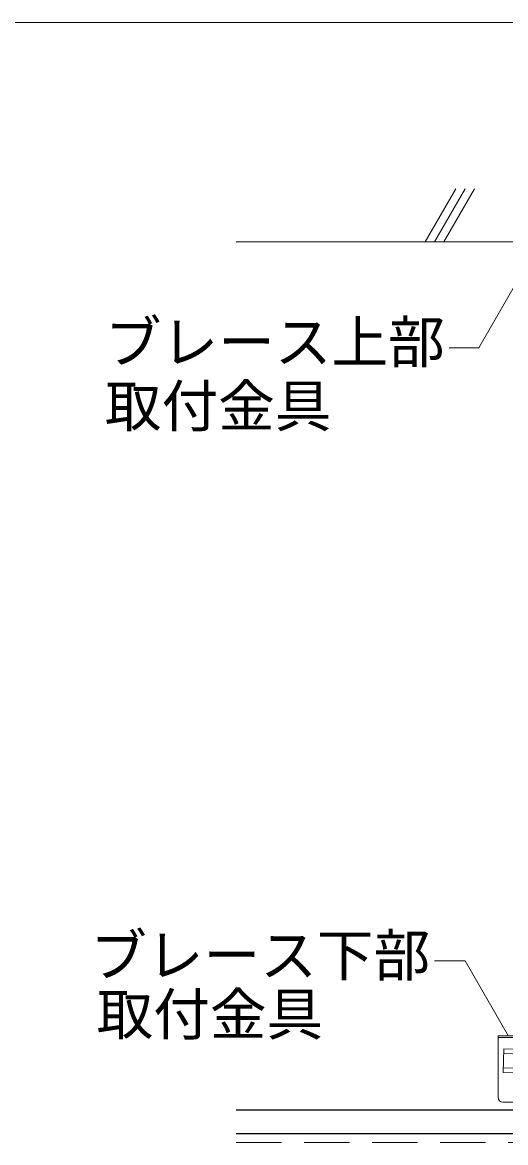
# Model space of a CAD drawing. Units: millimetres, scale not verified. Extents: x -7800 to 7800, y -5387 to 5300.
# Drawn here: x -4718 to -4207, y -125 to 1060 of the extents above; entities that cross this region are included whole.
import ezdxf
from ezdxf.enums import TextEntityAlignment as Align

# ---------------------------------------------------------------- set-up
doc = ezdxf.new("R2010")
doc.units = ezdxf.units.MM
doc.header["$LTSCALE"] = 40
doc.linetypes.add('DASHED1', pattern=[1.8, 1.2, -0.6])
for name, color, linetype, lineweight in [('7-3_野縁', 2, 'Continuous', 25), ('7-4_ブレース・補強材', 4, 'Continuous', 9), ('7-6_文字・矢印', 7, 'Continuous', 18), ('7-9_躯体他', 4, 'Continuous', 9), ('7-B_補強金具・金具・その他', 3, 'Continuous', 18), ('7-D_パネル', 4, 'Continuous', 9), ('F-3_野縁受け', 7, 'Continuous', 18)]:
    doc.layers.add(name, color=color, linetype=linetype, lineweight=lineweight)
doc.styles.add('ＭＳ ゴシック', font='')
doc.styles.get('ＭＳ ゴシック').set_extended_font_data('MS Gothic')

msp = doc.modelspace()

# ---------------------------------------------------------------- linework, layer by layer
at = {"layer": '7-3_野縁'}
for p, q in [((-4491.77, -90.72), (-4172.36, -90.72)), ((-4491.77, -115.72), (-2194.13, -115.72))]:
    msp.add_line(p, q, dxfattribs=at)
at = {"layer": '7-4_ブレース・補強材'}
for p, q in [((-4208.57, -31.02), (-3278.86, -61.77)), ((-4209.07, -46.01), (-3279.35, -76.76))]:
    msp.add_line(p, q, dxfattribs=at)
for points in [[(-4208.41, -26.03), (-4209.24, -51.01), (-3279.52, -81.76)], [(-4208.41, -26.03), (-3278.69, -56.77), (-3279.52, -81.76)]]:
    msp.add_lwpolyline(points, dxfattribs=at)
at = {"layer": '7-6_文字・矢印'}
for p, q in [((-4185.46, 801.49), (-4234.83, 715.98)), ((-4234.83, 715.98), (-4266.41, 715.98)), ((-4249.38, 67.14), (-4281.74, 67.14)), ((-4203.44, -12.43), (-4249.38, 67.14))]:
    msp.add_line(p, q, dxfattribs=at)
at = {"layer": '7-9_躯体他'}
for p, q in [((-4291.89, 827.98), (-4259.44, 884.18)), ((-4281.89, 827.98), (-4249.44, 884.18)), ((-4271.89, 827.98), (-4239.44, 884.18)), ((-4491.77, 827.98), (-2194.13, 827.98))]:
    msp.add_line(p, q, dxfattribs=at)
at = {"layer": '7-B_補強金具・金具・その他'}
for p, q in [((-4114.52, -12.32), (-4214.52, -12.32)), ((-4214.52, -77.32), (-4214.52, -12.32)), ((-4209.52, -82.32), (-4169.52, -82.32))]:
    msp.add_line(p, q, dxfattribs=at)
at = {"layer": '7-B_補強金具・金具・その他', "linetype": 'DASHED1'}
msp.add_line((-4114.52, -13.92), (-4214.52, -13.92), dxfattribs=at)
at = {"layer": '7-B_補強金具・金具・その他'}
msp.add_arc((-4209.52, -77.32), 5, 180, 270, dxfattribs=at)
at = {"layer": '7-D_パネル', "linetype": 'DASHED1'}
msp.add_line((-4491.77, -125.22), (-2194.13, -125.22), dxfattribs=at)
at = {"layer": 'F-3_野縁受け', "color": 3}
msp.add_line((-7638.18, 1060.25), (-2128.18, 1060.25), dxfattribs=at)

# ---------------------------------------------------------------- texts
at = {"layer": '7-6_文字・矢印', "style": 'ＭＳ ゴシック'}
for s, p in [('ブレース上部', (-4631, 686.88)), ('取付金具', (-4631, 619.13)), ('ブレース下部', (-4646.48, 37.9)), ('取付金具', (-4639.72, -24.63))]:
    msp.add_text(s, height=43.99, dxfattribs=at).set_placement(p, align=Align.BOTTOM_LEFT)

doc.saveas('drawing.dxf')
